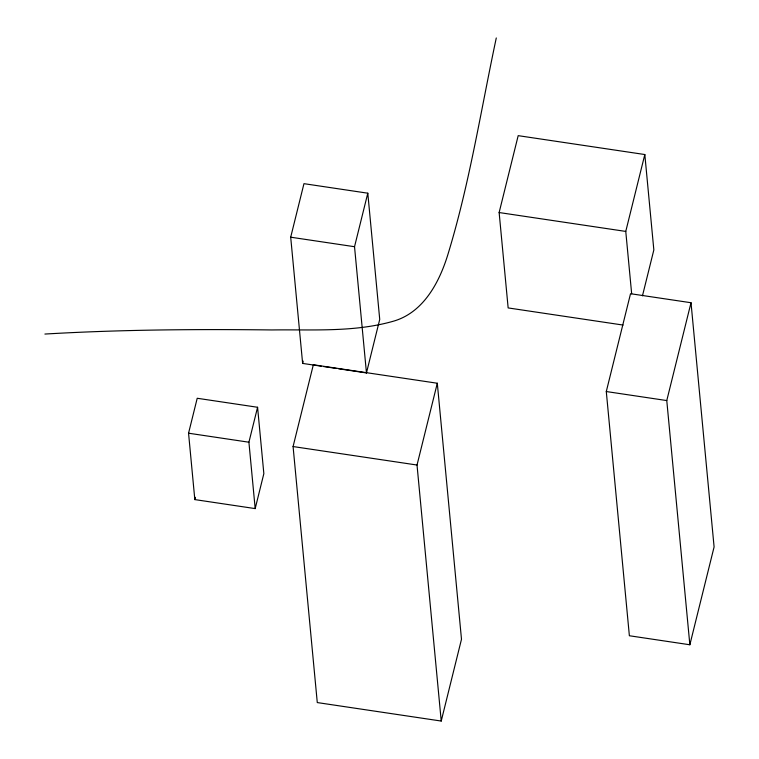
<?xml version="1.0" encoding="UTF-8"?>
<svg xmlns="http://www.w3.org/2000/svg" width="759" height="759" viewBox="0 0 759 759"><rect width="100%" height="100%" fill="white"/><g stroke="black" fill="none" stroke-linecap="round" stroke-linejoin="round"><path stroke-width="1.14" d="M496.282 37.95C480.845 110.406 469.536 184.01 447.753 254.958C439.044 283.107 422.839 313.439 392.137 321.56C353.115 332.433 312.034 329.397 271.988 329.947C196.277 329.083 120.51 329.605 44.904 334.055M188.555 433.209L197.217 398.266L257.576 407.27L263.847 473.644L255.185 508.596L194.826 499.593L188.555 433.209L248.914 442.212L255.185 508.596M194.826 499.593L195.386 497.335M321.199 366.18L302.632 363.419L290.697 237.197L303.961 183.669L367.792 193.194L379.728 319.406L366.464 372.935L338.609 368.779M248.914 442.212L257.576 407.27M302.632 363.419L303.192 361.132M293.078 446.548L313.344 364.756L437.298 383.238L461.491 639.258L441.226 721.05L317.281 702.568L293.078 446.548L417.023 465.03L441.226 721.05M366.464 372.935L354.529 246.713L367.792 193.194M417.023 465.03L437.298 383.238M623.063 325.061L508.151 307.926L499.137 212.539L518.188 135.652L644.818 154.532L653.841 249.92L642.465 295.82M631.668 293.828L625.767 231.419L644.818 154.532M606.289 391.54L630.53 293.714L691.013 302.727L714.096 546.945L689.855 644.77L629.372 635.748L606.289 391.54L666.772 400.562L689.855 644.77M666.772 400.562L691.013 302.727M499.137 212.539L625.767 231.419M290.697 237.197L354.529 246.713M323.524 366.531L336.284 368.428"/></g></svg>
